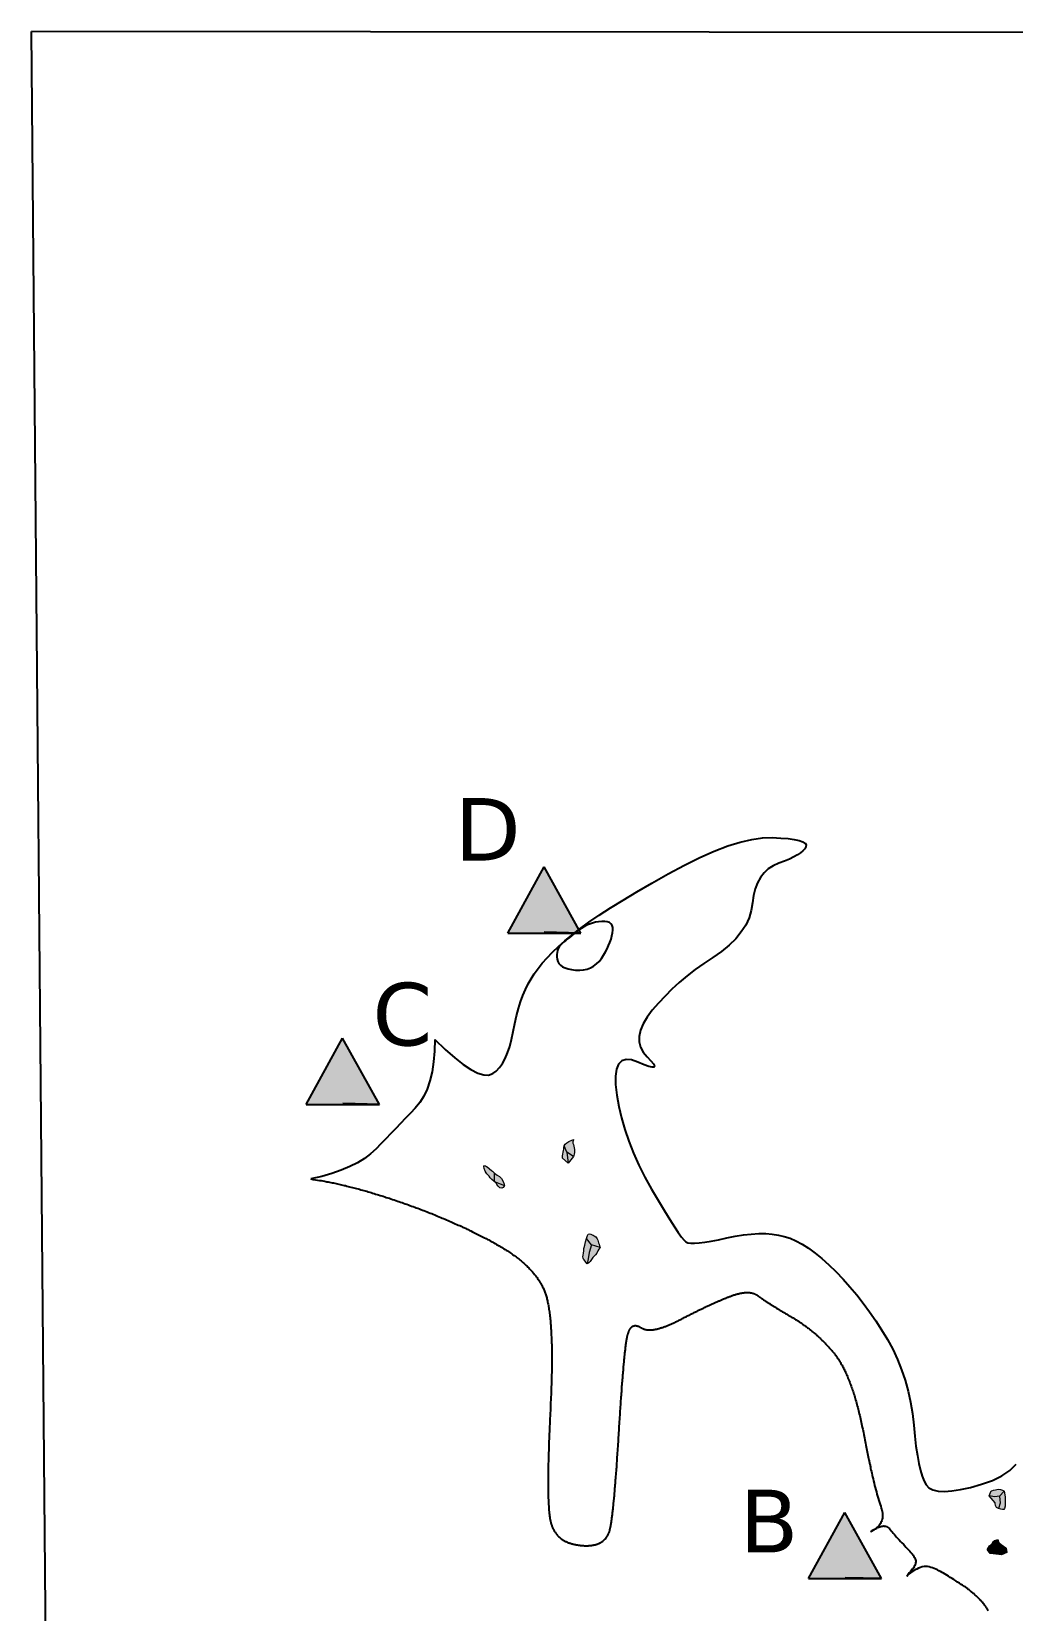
# Model space of a CAD drawing. Header units: metres. Extents: x -231 to 724, y -201 to 398.
# Drawn here: x -229.2 to -135.3, y 246.8 to 398 of the extents above; entities that cross this region are included whole.
import ezdxf

# ---------------------------------------------------------------- set-up
doc = ezdxf.new("R2010")
doc.units = ezdxf.units.M
doc.header["$MEASUREMENT"] = 0
for name, color, linetype in [('Espace Papier - Cadre Visible', 250, 'Continuous'), ('Topo Dessin - Entrées', 224, 'Continuous'), ('Topo Dessin - Galeries', 10, 'Continuous'), ('Topo Dessin - Puits', 36, 'Continuous'), ('Topo Dessin - Spéléothèmes', 26, 'Continuous')]:
    doc.layers.add(name, color=color, linetype=linetype)
doc.styles.add('PUITS', font='WINGDNG3.TTF')
doc.linetypes.add('PUITS_2', pattern='A,0.6,["p",PUITS,S=1,R=0,X=-0.4,Y=0],0.6', length=1.2)
doc.linetypes.add('RESSAUT_1-', pattern='A,0.5,[137,SpeleoPuits.shx,S=1,R=0,X=0,Y=0],0.5', length=1)

# ---------------------------------------------------------------- blocks, each defined once
blk = doc.blocks.new('*U154')
at = {"layer": 'Topo Dessin - Spéléothèmes'}
h = blk.add_hatch(color=255, dxfattribs=at)
h.dxf.hatch_style = 2
edge = h.paths.add_edge_path()
edge.add_spline(control_points=[(-0.11, 1.18), (-0.53, 0.75), (-1.07, 0.53), (-1.18, 0.11), (-1.28, -0.32), (-1.28, -0.32), (-1.28, -0.64), (-1.28, -0.96), (-1.18, -1.07), (-0.53, -0.96), (0.11, -0.86), (0.86, -0.75), (0.86, -0.75), (0.86, -0.75), (1.39, -0.53), (1.71, -0.53), (2.03, -0.53), (2.25, -0.21), (2.25, -0.21), (2.25, -0.21), (2.57, 0.43), (2.57, 0.43), (2.57, 0.43), (2.25, 0.75), (1.82, 0.75), (1.39, 0.75), (1.18, 1.07), (0.75, 1.07), (0.32, 1.07), (-0.11, 1.18), (-0.11, 1.18)], knot_values=[0, 0, 0, 0, 1, 1, 1, 2, 2, 2, 3, 3, 3, 4, 4, 4, 5, 5, 5, 6, 6, 6, 7, 7, 7, 8, 8, 8, 9, 9, 9, 10, 10, 10, 10], degree=3, periodic=0)
at = {"layer": 'Topo Dessin - Spéléothèmes', "lineweight": 5}
for points in [[(0, 0), (-0.53, -0.96)], [(-0.11, 1.18), (0, 0), (1.07, 0.11), (1.93, 0.32), (2.57, 0.43)]]:
    blk.add_lwpolyline(points, dxfattribs=at)
at = {"layer": 'Topo Dessin - Spéléothèmes', "lineweight": 9}
blk.add_open_spline([(-0.11, 1.18), (-0.53, 0.75), (-1.07, 0.53), (-1.18, 0.11), (-1.28, -0.32), (-1.28, -0.32), (-1.28, -0.64), (-1.28, -0.96), (-1.18, -1.07), (-0.53, -0.96), (0.11, -0.86), (0.86, -0.75), (0.86, -0.75), (0.86, -0.75), (1.39, -0.53), (1.71, -0.53), (2.03, -0.53), (2.25, -0.21), (2.25, -0.21), (2.25, -0.21), (2.57, 0.43), (2.57, 0.43), (2.57, 0.43), (2.25, 0.75), (1.82, 0.75), (1.39, 0.75), (1.18, 1.07), (0.75, 1.07), (0.32, 1.07), (-0.11, 1.18), (-0.11, 1.18)], degree=3, knots=[0, 0, 0, 0, 1, 1, 1, 2, 2, 2, 3, 3, 3, 4, 4, 4, 5, 5, 5, 6, 6, 6, 7, 7, 7, 8, 8, 8, 9, 9, 9, 10, 10, 10, 10], dxfattribs=at)
blk = doc.blocks.new('*U155')
at = {"layer": 'Topo Dessin - Spéléothèmes'}
h = blk.add_hatch(color=255, dxfattribs=at)
h.dxf.hatch_style = 2
edge = h.paths.add_edge_path()
edge.add_spline(control_points=[(0.46, 1.38), (0.46, 1.38), (-0.39, 0.74), (-0.39, 0.31), (-0.39, -0.12), (-0.71, -0.97), (-0.71, -0.97), (-0.71, -0.97), (-0.93, -1.72), (-0.93, -1.72), (-0.93, -1.72), (-1.14, -2.26), (-0.82, -2.15), (-0.5, -2.04), (-0.07, -1.4), (-0.07, -1.4), (-0.07, -1.4), (0.03, -1.08), (0.25, -0.76), (0.46, -0.44), (0.57, 0.2), (0.57, 0.2), (0.57, 0.2), (0.89, 0.52), (1, 0.95), (1.1, 1.38), (0.46, 1.38), (0.46, 1.38)], knot_values=[0, 0, 0, 0, 1, 1, 1, 2, 2, 2, 3, 3, 3, 4, 4, 4, 5, 5, 5, 6, 6, 6, 7, 7, 7, 8, 8, 8, 9, 9, 9, 9], degree=3, periodic=0)
at = {"layer": 'Topo Dessin - Spéléothèmes', "lineweight": 5}
blk.add_lwpolyline([(-0.57, -0.56), (0.5, -0.1), (0.46, 1.38)], dxfattribs=at)
at = {"layer": 'Topo Dessin - Spéléothèmes', "lineweight": 9}
blk.add_open_spline([(0.46, 1.38), (0.46, 1.38), (-0.39, 0.74), (-0.39, 0.31), (-0.39, -0.12), (-0.71, -0.97), (-0.71, -0.97), (-0.71, -0.97), (-0.93, -1.72), (-0.93, -1.72), (-0.93, -1.72), (-1.14, -2.26), (-0.82, -2.15), (-0.5, -2.04), (-0.07, -1.4), (-0.07, -1.4), (-0.07, -1.4), (0.03, -1.08), (0.25, -0.76), (0.46, -0.44), (0.57, 0.2), (0.57, 0.2), (0.57, 0.2), (0.89, 0.52), (1, 0.95), (1.1, 1.38), (0.46, 1.38), (0.46, 1.38)], degree=3, knots=[0, 0, 0, 0, 1, 1, 1, 2, 2, 2, 3, 3, 3, 4, 4, 4, 5, 5, 5, 6, 6, 6, 7, 7, 7, 8, 8, 8, 9, 9, 9, 9], dxfattribs=at)
blk = doc.blocks.new('*U158')
at = {"layer": 'Topo Dessin - Spéléothèmes'}
h = blk.add_hatch(color=255, dxfattribs=at)
h.dxf.hatch_style = 2
edge = h.paths.add_edge_path()
edge.add_spline(control_points=[(-0.21, 0.75), (-0.21, 0.75), (-0.86, 0.32), (-0.86, 0.32), (-0.86, 0.32), (-0.96, -0.11), (-0.75, -0.53), (-0.53, -0.96), (-0.21, -1.28), (-0.21, -1.28), (-0.21, -1.28), (0.53, -1.28), (0.53, -1.28), (0.53, -1.28), (1.07, -0.21), (1.07, -0.21), (1.07, -0.21), (1.71, 0.11), (1.6, 0.53), (1.5, 0.96), (1.6, 1.28), (1.28, 1.28), (0.96, 1.28), (0.11, 0.86), (0.11, 0.86), (0.11, 0.86), (-0.21, 0.75), (-0.21, 0.75)], knot_values=[0, 0, 0, 0, 1, 1, 1, 2, 2, 2, 3, 3, 3, 4, 4, 4, 5, 5, 5, 6, 6, 6, 7, 7, 7, 8, 8, 8, 9, 9, 9, 9], degree=3, periodic=0)
at = {"layer": 'Topo Dessin - Spéléothèmes', "lineweight": 5}
for points in [[(-0.86, 0.32), (0, 0), (0.86, 0.43), (1.6, 0.53)], [(0, 0), (0.32, -0.53), (0.53, -1.28)]]:
    blk.add_lwpolyline(points, dxfattribs=at)
at = {"layer": 'Topo Dessin - Spéléothèmes', "lineweight": 9}
blk.add_open_spline([(-0.21, 0.75), (-0.21, 0.75), (-0.86, 0.32), (-0.86, 0.32), (-0.86, 0.32), (-0.96, -0.11), (-0.75, -0.53), (-0.53, -0.96), (-0.21, -1.28), (-0.21, -1.28), (-0.21, -1.28), (0.53, -1.28), (0.53, -1.28), (0.53, -1.28), (1.07, -0.21), (1.07, -0.21), (1.07, -0.21), (1.71, 0.11), (1.6, 0.53), (1.5, 0.96), (1.6, 1.28), (1.28, 1.28), (0.96, 1.28), (0.11, 0.86), (0.11, 0.86), (0.11, 0.86), (-0.21, 0.75), (-0.21, 0.75)], degree=3, knots=[0, 0, 0, 0, 1, 1, 1, 2, 2, 2, 3, 3, 3, 4, 4, 4, 5, 5, 5, 6, 6, 6, 7, 7, 7, 8, 8, 8, 9, 9, 9, 9], dxfattribs=at)
blk = doc.blocks.new('*U161')
at = {"layer": 'Topo Dessin - Spéléothèmes'}
h = blk.add_hatch(color=255, dxfattribs=at)
h.dxf.hatch_style = 2
edge = h.paths.add_edge_path()
edge.add_spline(control_points=[(0.21, 1.07), (-0.21, 1.07), (-0.86, 0.86), (-1.28, 0.43), (-1.71, 0), (-2.14, 0.43), (-1.71, 0), (-1.28, -0.43), (-0.96, -0.64), (-0.64, -0.64), (-0.32, -0.64), (-0.11, -0.43), (0.21, -0.43), (0.53, -0.43), (0.96, -0.21), (0.96, -0.21), (0.96, -0.21), (1.28, 0.75), (1.28, 0.75), (1.28, 0.75), (0.21, 1.07), (0.21, 1.07)], knot_values=[0, 0, 0, 0, 1, 1, 1, 2, 2, 2, 3, 3, 3, 4, 4, 4, 5, 5, 5, 6, 6, 6, 7, 7, 7, 7], degree=3, periodic=0)
at = {"layer": 'Topo Dessin - Spéléothèmes', "lineweight": 5}
for points in [[(0.21, 1.07), (0, 0), (-0.64, -0.64)], [(0, 0), (1.28, 0.75)]]:
    blk.add_lwpolyline(points, dxfattribs=at)
at = {"layer": 'Topo Dessin - Spéléothèmes', "color": 0, "lineweight": 5}
blk.add_lwpolyline([(0, 0), (0, 0)], dxfattribs=at)
at = {"layer": 'Topo Dessin - Spéléothèmes', "lineweight": 9}
blk.add_open_spline([(0.21, 1.07), (-0.21, 1.07), (-0.86, 0.86), (-1.28, 0.43), (-1.71, 0), (-2.14, 0.43), (-1.71, 0), (-1.28, -0.43), (-0.96, -0.64), (-0.64, -0.64), (-0.32, -0.64), (-0.11, -0.43), (0.21, -0.43), (0.53, -0.43), (0.96, -0.21), (0.96, -0.21), (0.96, -0.21), (1.28, 0.75), (1.28, 0.75), (1.28, 0.75), (0.21, 1.07), (0.21, 1.07)], degree=3, knots=[0, 0, 0, 0, 1, 1, 1, 2, 2, 2, 3, 3, 3, 4, 4, 4, 5, 5, 5, 6, 6, 6, 7, 7, 7, 7], dxfattribs=at)
blk = doc.blocks.new('*U164')
at = {"layer": 'Topo Dessin - Spéléothèmes'}
h = blk.add_hatch(color=255, dxfattribs=at)
h.dxf.hatch_style = 2
edge = h.paths.add_edge_path()
edge.add_spline(control_points=[(-0.43, 1.39), (-0.43, 1.39), (-0.53, 0.64), (-0.75, 0.21), (-0.96, -0.21), (-1.18, 0.21), (-0.96, -0.21), (-0.75, -0.64), (-0.43, -0.43), (-0.11, -0.64), (0.21, -0.86), (0.75, -0.86), (0.75, -0.86), (0.75, -0.86), (1.07, -0.32), (1.07, -0.32), (1.07, -0.32), (0.86, 0.43), (0.86, 0.43), (0.86, 0.43), (0.64, 1.18), (0.64, 1.18), (0.64, 1.18), (0.11, 1.71), (0.11, 1.71), (0.11, 1.71), (-0.43, 1.39), (-0.43, 1.39)], knot_values=[0, 0, 0, 0, 1, 1, 1, 2, 2, 2, 3, 3, 3, 4, 4, 4, 5, 5, 5, 6, 6, 6, 7, 7, 7, 8, 8, 8, 9, 9, 9, 9], degree=3, periodic=0)
at = {"layer": 'Topo Dessin - Spéléothèmes', "lineweight": 5}
for points in [[(-0.75, 0.21), (0, 0), (0.86, 0.43)], [(0, 0), (0.75, -0.86)]]:
    blk.add_lwpolyline(points, dxfattribs=at)
at = {"layer": 'Topo Dessin - Spéléothèmes', "lineweight": 9}
blk.add_open_spline([(-0.43, 1.39), (-0.43, 1.39), (-0.53, 0.64), (-0.75, 0.21), (-0.96, -0.21), (-1.18, 0.21), (-0.96, -0.21), (-0.75, -0.64), (-0.43, -0.43), (-0.11, -0.64), (0.21, -0.86), (0.75, -0.86), (0.75, -0.86), (0.75, -0.86), (1.07, -0.32), (1.07, -0.32), (1.07, -0.32), (0.86, 0.43), (0.86, 0.43), (0.86, 0.43), (0.64, 1.18), (0.64, 1.18), (0.64, 1.18), (0.11, 1.71), (0.11, 1.71), (0.11, 1.71), (-0.43, 1.39), (-0.43, 1.39)], degree=3, knots=[0, 0, 0, 0, 1, 1, 1, 2, 2, 2, 3, 3, 3, 4, 4, 4, 5, 5, 5, 6, 6, 6, 7, 7, 7, 8, 8, 8, 9, 9, 9, 9], dxfattribs=at)

msp = doc.modelspace()

# ---------------------------------------------------------------- hatches: boundary and pattern name
at = {"layer": 'Topo Dessin - Entrées'}
h = msp.add_hatch(color=256, dxfattribs=at)
h.dxf.hatch_style = 1
h.paths.add_polyline_path([(-183.65, 311.69), (-176.65, 311.69), (-180.17, 318.02)])
h = msp.add_hatch(color=256, dxfattribs=at)
h.dxf.hatch_style = 1
h.paths.add_polyline_path([(-202.94, 295.28), (-195.94, 295.28), (-199.46, 301.61)])
h = msp.add_hatch(color=256, dxfattribs=at)
h.dxf.hatch_style = 1
h.paths.add_polyline_path([(-154.85, 249.87), (-147.85, 249.87), (-151.37, 256.2)])

# ---------------------------------------------------------------- linework, layer by layer
at = {"layer": 'Espace Papier - Cadre Visible'}
for p in [(-227.11, 154.29), (75.46, 397.75)]:
    msp.add_line(p, (-229.24, 398.02), dxfattribs=at)
at = {"layer": 'Topo Dessin - Entrées'}
for p, q in [((-183.65, 311.69), (-180.17, 318.02)), ((-176.65, 311.69), (-180.17, 318.02)), ((-183.65, 311.69), (-176.65, 311.69)), ((-176.65, 311.69), (-180.15, 311.77)), ((-202.94, 295.28), (-199.46, 301.61)), ((-195.94, 295.28), (-199.46, 301.61)), ((-202.94, 295.28), (-195.94, 295.28)), ((-195.94, 295.28), (-199.44, 295.36)), ((-154.85, 249.87), (-151.37, 256.2)), ((-147.85, 249.87), (-151.37, 256.2)), ((-154.85, 249.87), (-147.85, 249.87)), ((-147.85, 249.87), (-151.35, 249.94))]:
    msp.add_line(p, q, dxfattribs=at)
at = {"layer": 'Topo Dessin - Galeries'}
for points in [[(-190.64, 301.51), (-189.64, 300.55), (-188.73, 299.74), (-187.91, 299.1), (-187.17, 298.61), (-186.52, 298.28), (-185.95, 298.1), (-185.48, 298.09), (-185.09, 298.23), (-184.75, 298.48), (-184.44, 298.81), (-184.16, 299.21), (-183.9, 299.68), (-183.67, 300.22), (-183.46, 300.83), (-183.28, 301.51), (-183.13, 302.26), (-182.98, 303.03), (-182.81, 303.76), (-182.62, 304.45), (-182.42, 305.11), (-182.2, 305.72), (-181.96, 306.29), (-181.7, 306.83), (-181.42, 307.32), (-181.11, 307.8), (-180.75, 308.3), (-180.34, 308.8), (-179.87, 309.32), (-179.36, 309.85), (-178.79, 310.39), (-178.18, 310.94), (-177.51, 311.5), (-176.76, 312.09), (-175.89, 312.72), (-174.91, 313.39), (-173.81, 314.1), (-172.61, 314.85), (-171.28, 315.65), (-169.84, 316.48), (-168.29, 317.36), (-166.73, 318.2), (-165.25, 318.93), (-163.87, 319.53), (-162.58, 320.03), (-161.38, 320.4), (-160.27, 320.66), (-159.25, 320.8), (-158.32, 320.83), (-157.5, 320.79), (-156.79, 320.73), (-156.21, 320.65), (-155.75, 320.55), (-155.41, 320.43), (-155.18, 320.29), (-155.08, 320.13), (-155.1, 319.95), (-155.21, 319.76), (-155.38, 319.56), (-155.61, 319.37), (-155.91, 319.17), (-156.26, 318.98), (-156.67, 318.78), (-157.15, 318.57), (-157.69, 318.37), (-158.22, 318.13), (-158.7, 317.83), (-159.11, 317.45), (-159.46, 317.01), (-159.74, 316.51), (-159.96, 315.93), (-160.12, 315.29), (-160.21, 314.59), (-160.33, 313.86), (-160.54, 313.15), (-160.86, 312.46), (-161.29, 311.8), (-161.81, 311.15), (-162.44, 310.53), (-163.17, 309.93), (-164, 309.35), (-164.86, 308.78), (-165.69, 308.19), (-166.47, 307.58), (-167.22, 306.96), (-167.93, 306.32), (-168.59, 305.66), (-169.22, 304.99), (-169.81, 304.31), (-170.31, 303.63), (-170.69, 302.99), (-170.94, 302.38), (-171.07, 301.8), (-171.07, 301.26), (-170.94, 300.75), (-170.69, 300.27), (-170.31, 299.83), (-169.94, 299.45), (-169.7, 299.16), (-169.61, 298.96), (-169.65, 298.85), (-169.83, 298.84), (-170.15, 298.91), (-170.6, 299.07), (-171.2, 299.33), (-171.81, 299.54), (-172.32, 299.58), (-172.72, 299.45), (-173.03, 299.14), (-173.23, 298.66), (-173.33, 298), (-173.32, 297.18), (-173.22, 296.18), (-173.02, 295.08), (-172.77, 293.98), (-172.45, 292.87), (-172.06, 291.75), (-171.61, 290.61), (-171.1, 289.47), (-170.52, 288.32), (-169.87, 287.16), (-169.23, 286.06), (-168.65, 285.09), (-168.14, 284.26), (-167.69, 283.56), (-167.32, 283), (-167.01, 282.57), (-166.76, 282.28), (-166.59, 282.11), (-166.4, 282.04), (-166.13, 282), (-165.77, 281.99), (-165.33, 282.02), (-164.79, 282.08), (-164.17, 282.18), (-163.47, 282.32), (-162.67, 282.49), (-161.86, 282.66), (-161.08, 282.79), (-160.33, 282.87), (-159.62, 282.91), (-158.95, 282.91), (-158.32, 282.86), (-157.73, 282.77), (-157.17, 282.64), (-156.62, 282.46), (-156.05, 282.21), (-155.46, 281.89), (-154.85, 281.5), (-154.22, 281.04), (-153.58, 280.52), (-152.91, 279.93), (-152.23, 279.27), (-151.54, 278.56), (-150.88, 277.82), (-150.23, 277.05), (-149.61, 276.25), (-149, 275.43), (-148.41, 274.57), (-147.85, 273.69), (-147.3, 272.77), (-146.79, 271.83), (-146.34, 270.86), (-145.94, 269.87), (-145.6, 268.86), (-145.31, 267.83), (-145.08, 266.76), (-144.9, 265.68), (-144.78, 264.57), (-144.68, 263.5), (-144.56, 262.54), (-144.43, 261.67), (-144.29, 260.9), (-144.13, 260.23), (-143.96, 259.67), (-143.78, 259.2), (-143.58, 258.84), (-143.32, 258.56), (-142.94, 258.37), (-142.45, 258.25), (-141.84, 258.22), (-141.12, 258.27), (-140.29, 258.4), (-139.34, 258.61), (-138.28, 258.9), (-137.23, 259.27), (-136.33, 259.71), (-135.57, 260.23), (-134.96, 260.82)], [(-202.51, 288.14), (-202.28, 288.1), (-202.07, 288.07), (-201.87, 288.04), (-201.68, 288.01), (-201.51, 287.98), (-201.36, 287.95), (-201.21, 287.93), (-201.08, 287.9), (-200.96, 287.88), (-200.84, 287.86), (-200.72, 287.83), (-200.59, 287.81), (-200.47, 287.78), (-200.34, 287.76), (-200.22, 287.73), (-200.09, 287.7), (-199.96, 287.68), (-199.83, 287.65), (-199.71, 287.62), (-199.58, 287.59), (-199.45, 287.56), (-199.32, 287.53), (-199.19, 287.5), (-199.06, 287.46), (-198.92, 287.43), (-198.79, 287.4), (-198.66, 287.37), (-198.52, 287.33), (-198.39, 287.3), (-198.25, 287.26), (-198.12, 287.23), (-197.98, 287.19), (-197.85, 287.15), (-197.71, 287.11), (-197.57, 287.08), (-197.43, 287.04), (-197.29, 287), (-197.15, 286.96), (-197.01, 286.92), (-196.87, 286.88), (-196.73, 286.83), (-196.59, 286.79), (-196.44, 286.75), (-196.3, 286.7), (-196.16, 286.66), (-196.01, 286.62), (-195.86, 286.57), (-195.72, 286.52), (-195.57, 286.48), (-195.42, 286.43), (-195.28, 286.38), (-195.13, 286.34), (-194.98, 286.29), (-194.83, 286.24), (-194.68, 286.19), (-194.53, 286.14), (-194.38, 286.09), (-194.22, 286.03), (-194.07, 285.98), (-193.92, 285.93), (-193.77, 285.88), (-193.62, 285.82), (-193.47, 285.77), (-193.31, 285.72), (-193.16, 285.66), (-193.01, 285.61), (-192.86, 285.55), (-192.71, 285.5), (-192.56, 285.44), (-192.41, 285.39), (-192.26, 285.33), (-192.11, 285.27), (-191.96, 285.22), (-191.81, 285.16), (-191.67, 285.11), (-191.52, 285.05), (-191.37, 284.99), (-191.23, 284.93), (-191.08, 284.88), (-190.93, 284.82), (-190.79, 284.76), (-190.64, 284.7), (-190.5, 284.64), (-190.36, 284.58), (-190.21, 284.52), (-190.07, 284.46), (-189.93, 284.4), (-189.79, 284.34), (-189.64, 284.28), (-189.5, 284.22), (-189.36, 284.16), (-189.22, 284.1), (-189.08, 284.04), (-188.94, 283.98), (-188.8, 283.92), (-188.67, 283.86), (-188.53, 283.79), (-188.39, 283.73), (-188.25, 283.67), (-188.12, 283.61), (-187.98, 283.54), (-187.84, 283.48), (-187.71, 283.42), (-187.57, 283.35), (-187.44, 283.29), (-187.3, 283.22), (-187.17, 283.16), (-187.04, 283.09), (-186.9, 283.03), (-186.77, 282.96), (-186.64, 282.9), (-186.51, 282.83), (-186.38, 282.77), (-186.25, 282.7), (-186.12, 282.63), (-185.99, 282.57), (-185.86, 282.5), (-185.73, 282.43), (-185.6, 282.36), (-185.47, 282.3), (-185.34, 282.23), (-185.22, 282.16), (-185.09, 282.09), (-184.97, 282.02), (-184.84, 281.95), (-184.72, 281.88), (-184.6, 281.81), (-184.48, 281.74), (-184.36, 281.67), (-184.24, 281.6), (-184.13, 281.53), (-184.01, 281.46), (-183.9, 281.39), (-183.79, 281.32), (-183.68, 281.25), (-183.57, 281.18), (-183.46, 281.11), (-183.35, 281.03), (-183.25, 280.96), (-183.15, 280.89), (-183.05, 280.82), (-182.95, 280.74), (-182.85, 280.67), (-182.75, 280.6), (-182.66, 280.52), (-182.57, 280.45), (-182.47, 280.38), (-182.38, 280.3), (-182.3, 280.23), (-182.21, 280.15), (-182.12, 280.08), (-182.04, 280), (-181.96, 279.93), (-181.87, 279.85), (-181.8, 279.78), (-181.72, 279.7), (-181.64, 279.62), (-181.57, 279.55), (-181.49, 279.47), (-181.42, 279.39), (-181.35, 279.32), (-181.28, 279.24), (-181.22, 279.16), (-181.15, 279.08), (-181.09, 279), (-181.02, 278.93), (-180.96, 278.85), (-180.9, 278.77), (-180.84, 278.69), (-180.79, 278.61), (-180.73, 278.53), (-180.68, 278.45), (-180.63, 278.37), (-180.58, 278.29), (-180.53, 278.21), (-180.48, 278.13), (-180.44, 278.05), (-180.39, 277.97), (-180.35, 277.89), (-180.31, 277.81), (-180.27, 277.72), (-180.23, 277.64), (-180.2, 277.56), (-180.16, 277.48), (-180.13, 277.4), (-180.09, 277.31), (-180.06, 277.22), (-180.03, 277.14), (-180, 277.05), (-179.98, 276.96), (-179.95, 276.86), (-179.92, 276.77), (-179.9, 276.67), (-179.87, 276.57), (-179.85, 276.47), (-179.83, 276.37), (-179.8, 276.26), (-179.78, 276.15), (-179.76, 276.04), (-179.74, 275.92), (-179.72, 275.8), (-179.7, 275.68), (-179.68, 275.55), (-179.66, 275.43), (-179.65, 275.3), (-179.63, 275.16), (-179.62, 275.03), (-179.6, 274.89), (-179.59, 274.75), (-179.57, 274.6), (-179.56, 274.45), (-179.55, 274.3), (-179.53, 274.15), (-179.52, 273.99), (-179.51, 273.83), (-179.5, 273.67), (-179.49, 273.51), (-179.48, 273.34), (-179.48, 273.17), (-179.47, 273), (-179.46, 272.82), (-179.46, 272.64), (-179.45, 272.46), (-179.44, 272.28), (-179.44, 272.09), (-179.44, 271.9), (-179.43, 271.7), (-179.43, 271.51), (-179.43, 271.31), (-179.43, 271.11), (-179.43, 270.9), (-179.43, 270.69), (-179.43, 270.48), (-179.43, 270.27), (-179.44, 270.06), (-179.44, 269.84), (-179.44, 269.61), (-179.45, 269.39), (-179.45, 269.16), (-179.46, 268.93), (-179.46, 268.7), (-179.47, 268.46), (-179.48, 268.22), (-179.49, 267.98), (-179.49, 267.74), (-179.5, 267.49), (-179.51, 267.24), (-179.53, 266.99), (-179.54, 266.73), (-179.55, 266.48), (-179.56, 266.22), (-179.57, 265.97), (-179.58, 265.72), (-179.59, 265.46), (-179.61, 265.21), (-179.62, 264.95), (-179.63, 264.7), (-179.64, 264.45), (-179.65, 264.21), (-179.66, 263.97), (-179.67, 263.73), (-179.68, 263.49), (-179.69, 263.26), (-179.7, 263.03), (-179.71, 262.8), (-179.72, 262.58), (-179.73, 262.36), (-179.73, 262.14), (-179.74, 261.93), (-179.75, 261.71), (-179.75, 261.51), (-179.76, 261.3), (-179.76, 261.1), (-179.77, 260.9), (-179.77, 260.71), (-179.77, 260.51), (-179.78, 260.32), (-179.78, 260.14), (-179.78, 259.96), (-179.78, 259.78), (-179.79, 259.6), (-179.79, 259.43), (-179.79, 259.26), (-179.79, 259.09), (-179.79, 258.93), (-179.79, 258.76), (-179.79, 258.61), (-179.78, 258.45), (-179.78, 258.3), (-179.78, 258.15), (-179.78, 258.01), (-179.77, 257.87), (-179.77, 257.73), (-179.77, 257.59), (-179.76, 257.46), (-179.76, 257.33), (-179.75, 257.2), (-179.75, 257.08), (-179.74, 256.96), (-179.73, 256.84), (-179.73, 256.73), (-179.72, 256.62), (-179.71, 256.51), (-179.7, 256.41), (-179.69, 256.31), (-179.68, 256.21), (-179.67, 256.11), (-179.66, 256.02), (-179.65, 255.93), (-179.64, 255.85), (-179.63, 255.76), (-179.62, 255.69), (-179.61, 255.61), (-179.59, 255.53), (-179.58, 255.46), (-179.56, 255.39), (-179.55, 255.32), (-179.53, 255.26), (-179.52, 255.19), (-179.5, 255.13), (-179.48, 255.07), (-179.46, 255.01), (-179.44, 254.95), (-179.42, 254.89), (-179.4, 254.83), (-179.38, 254.78), (-179.35, 254.72), (-179.33, 254.67), (-179.3, 254.61), (-179.27, 254.56), (-179.24, 254.51), (-179.22, 254.46), (-179.19, 254.41), (-179.15, 254.36), (-179.12, 254.31), (-179.09, 254.26), (-179.06, 254.21), (-179.02, 254.17), (-178.98, 254.12), (-178.95, 254.08), (-178.91, 254.04), (-178.87, 253.99), (-178.83, 253.95), (-178.79, 253.91), (-178.75, 253.87), (-178.7, 253.83), (-178.66, 253.8), (-178.62, 253.76), (-178.57, 253.72), (-178.52, 253.69), (-178.48, 253.65), (-178.43, 253.62), (-178.38, 253.59), (-178.33, 253.56), (-178.27, 253.53), (-178.22, 253.5), (-178.17, 253.47), (-178.11, 253.44), (-178.06, 253.41), (-178, 253.39), (-177.94, 253.36), (-177.88, 253.34), (-177.82, 253.31), (-177.76, 253.29), (-177.7, 253.27), (-177.64, 253.25), (-177.58, 253.23), (-177.51, 253.21), (-177.45, 253.19), (-177.38, 253.17), (-177.31, 253.16), (-177.24, 253.14), (-177.17, 253.13), (-177.1, 253.11), (-177.03, 253.1), (-176.96, 253.09), (-176.89, 253.08), (-176.81, 253.07), (-176.74, 253.06), (-176.67, 253.05), (-176.59, 253.04), (-176.52, 253.04), (-176.45, 253.03), (-176.38, 253.03), (-176.3, 253.02), (-176.23, 253.02), (-176.16, 253.02), (-176.09, 253.02), (-176.02, 253.02), (-175.96, 253.02), (-175.89, 253.03), (-175.83, 253.03), (-175.76, 253.04), (-175.7, 253.04), (-175.64, 253.05), (-175.57, 253.06), (-175.51, 253.07), (-175.46, 253.08), (-175.4, 253.09), (-175.34, 253.1), (-175.28, 253.12), (-175.23, 253.13), (-175.17, 253.15), (-175.12, 253.16), (-175.07, 253.18), (-175.02, 253.2), (-174.97, 253.22), (-174.92, 253.24), (-174.87, 253.26), (-174.82, 253.29), (-174.78, 253.31), (-174.73, 253.33), (-174.69, 253.36), (-174.65, 253.39), (-174.61, 253.42), (-174.56, 253.45), (-174.52, 253.48), (-174.49, 253.51), (-174.45, 253.54), (-174.41, 253.57), (-174.38, 253.61), (-174.34, 253.64), (-174.31, 253.68), (-174.27, 253.72), (-174.24, 253.76), (-174.21, 253.8), (-174.18, 253.84), (-174.15, 253.88), (-174.13, 253.92), (-174.1, 253.96), (-174.07, 254.01), (-174.05, 254.06), (-174.03, 254.1), (-174, 254.15), (-173.98, 254.2), (-173.96, 254.25), (-173.94, 254.3), (-173.92, 254.35), (-173.91, 254.41), (-173.89, 254.46), (-173.87, 254.52), (-173.86, 254.58), (-173.84, 254.63), (-173.83, 254.7), (-173.82, 254.76), (-173.8, 254.82), (-173.79, 254.89), (-173.78, 254.96), (-173.77, 255.03), (-173.75, 255.1), (-173.74, 255.18), (-173.73, 255.26), (-173.72, 255.34), (-173.71, 255.42), (-173.69, 255.51), (-173.68, 255.6), (-173.67, 255.69), (-173.66, 255.79), (-173.65, 255.88), (-173.63, 255.98), (-173.62, 256.09), (-173.61, 256.19), (-173.6, 256.3), (-173.58, 256.41), (-173.57, 256.52), (-173.56, 256.64), (-173.55, 256.75), (-173.53, 256.87), (-173.52, 257), (-173.51, 257.12), (-173.5, 257.25), (-173.48, 257.38), (-173.47, 257.52), (-173.46, 257.65), (-173.44, 257.79), (-173.43, 257.93), (-173.42, 258.08), (-173.41, 258.22), (-173.39, 258.37), (-173.38, 258.53), (-173.37, 258.68), (-173.35, 258.84), (-173.34, 259), (-173.33, 259.16), (-173.32, 259.33), (-173.3, 259.49), (-173.29, 259.66), (-173.28, 259.84), (-173.26, 260.01), (-173.25, 260.19), (-173.24, 260.37), (-173.22, 260.55), (-173.21, 260.74), (-173.2, 260.93), (-173.18, 261.12), (-173.17, 261.31), (-173.16, 261.51), (-173.14, 261.71), (-173.13, 261.91), (-173.12, 262.12), (-173.1, 262.32), (-173.09, 262.53), (-173.07, 262.75), (-173.06, 262.96), (-173.05, 263.18), (-173.03, 263.39), (-173.02, 263.61), (-173.01, 263.82), (-172.99, 264.04), (-172.98, 264.26), (-172.97, 264.47), (-172.95, 264.69), (-172.94, 264.9), (-172.92, 265.11), (-172.91, 265.32), (-172.9, 265.53), (-172.88, 265.73), (-172.87, 265.94), (-172.86, 266.13), (-172.85, 266.33), (-172.83, 266.52), (-172.82, 266.71), (-172.81, 266.9), (-172.79, 267.09), (-172.78, 267.27), (-172.77, 267.45), (-172.76, 267.63), (-172.74, 267.8), (-172.73, 267.97), (-172.72, 268.14), (-172.71, 268.31), (-172.69, 268.47), (-172.68, 268.63), (-172.67, 268.79), (-172.66, 268.94), (-172.64, 269.1), (-172.63, 269.25), (-172.62, 269.4), (-172.61, 269.54), (-172.6, 269.68), (-172.58, 269.82), (-172.57, 269.96), (-172.56, 270.09), (-172.55, 270.23), (-172.54, 270.35), (-172.53, 270.48), (-172.51, 270.6), (-172.5, 270.72), (-172.49, 270.84), (-172.48, 270.96), (-172.47, 271.07), (-172.46, 271.18), (-172.45, 271.29), (-172.44, 271.39), (-172.43, 271.49), (-172.41, 271.59), (-172.4, 271.69), (-172.39, 271.78), (-172.38, 271.88), (-172.37, 271.96), (-172.36, 272.05), (-172.35, 272.13), (-172.34, 272.21), (-172.33, 272.29), (-172.32, 272.37), (-172.31, 272.44), (-172.3, 272.51), (-172.29, 272.58), (-172.28, 272.64), (-172.27, 272.71), (-172.26, 272.77), (-172.25, 272.83), (-172.24, 272.88), (-172.23, 272.94), (-172.21, 272.99), (-172.2, 273.04), (-172.19, 273.09), (-172.18, 273.14), (-172.17, 273.19), (-172.16, 273.23), (-172.14, 273.28), (-172.13, 273.32), (-172.12, 273.37), (-172.1, 273.41), (-172.09, 273.45), (-172.07, 273.49), (-172.06, 273.52), (-172.04, 273.56), (-172.03, 273.6), (-172.01, 273.63), (-172, 273.66), (-171.98, 273.69), (-171.96, 273.73), (-171.95, 273.75), (-171.93, 273.78), (-171.91, 273.81), (-171.89, 273.84), (-171.87, 273.86), (-171.86, 273.88), (-171.84, 273.91), (-171.82, 273.93), (-171.8, 273.95), (-171.78, 273.97), (-171.76, 273.98), (-171.74, 274), (-171.71, 274.01), (-171.69, 274.03), (-171.67, 274.04), (-171.65, 274.05), (-171.63, 274.06), (-171.6, 274.07), (-171.58, 274.08), (-171.56, 274.08), (-171.53, 274.09), (-171.51, 274.09), (-171.48, 274.1), (-171.46, 274.1), (-171.43, 274.1), (-171.41, 274.1), (-171.38, 274.1), (-171.36, 274.09), (-171.33, 274.09), (-171.3, 274.08), (-171.27, 274.08), (-171.25, 274.07), (-171.22, 274.06), (-171.19, 274.05), (-171.16, 274.04), (-171.13, 274.03), (-171.1, 274.01), (-171.07, 274), (-171.04, 273.98), (-171.01, 273.96), (-170.98, 273.95), (-170.95, 273.93), (-170.92, 273.91), (-170.89, 273.9), (-170.85, 273.88), (-170.82, 273.86), (-170.78, 273.84), (-170.75, 273.83), (-170.71, 273.81), (-170.68, 273.79), (-170.64, 273.78), (-170.6, 273.77), (-170.56, 273.76), (-170.52, 273.74), (-170.48, 273.73), (-170.44, 273.73), (-170.4, 273.72), (-170.35, 273.71), (-170.31, 273.7), (-170.26, 273.7), (-170.22, 273.7), (-170.17, 273.69), (-170.13, 273.69), (-170.08, 273.69), (-170.03, 273.69), (-169.98, 273.69), (-169.93, 273.69), (-169.88, 273.7), (-169.83, 273.7), (-169.77, 273.71), (-169.72, 273.71), (-169.66, 273.72), (-169.61, 273.73), (-169.55, 273.74), (-169.5, 273.75), (-169.44, 273.76), (-169.38, 273.77), (-169.32, 273.79), (-169.26, 273.8), (-169.2, 273.81), (-169.14, 273.83), (-169.08, 273.85), (-169.01, 273.87), (-168.95, 273.89), (-168.88, 273.91), (-168.82, 273.93), (-168.75, 273.95), (-168.69, 273.97), (-168.62, 274), (-168.55, 274.02), (-168.48, 274.05), (-168.41, 274.08), (-168.34, 274.11), (-168.27, 274.14), (-168.19, 274.17), (-168.12, 274.2), (-168.04, 274.23), (-167.97, 274.27), (-167.89, 274.3), (-167.82, 274.34), (-167.74, 274.37), (-167.66, 274.41), (-167.58, 274.45), (-167.5, 274.49), (-167.42, 274.53), (-167.34, 274.57), (-167.26, 274.61), (-167.18, 274.65), (-167.1, 274.69), (-167.02, 274.73), (-166.94, 274.78), (-166.85, 274.82), (-166.77, 274.86), (-166.69, 274.9), (-166.61, 274.94), (-166.53, 274.98), (-166.45, 275.02), (-166.37, 275.06), (-166.29, 275.1), (-166.21, 275.14), (-166.14, 275.18), (-166.06, 275.22), (-165.98, 275.26), (-165.9, 275.3), (-165.82, 275.34), (-165.75, 275.38), (-165.67, 275.42), (-165.59, 275.45), (-165.52, 275.49), (-165.44, 275.53), (-165.37, 275.57), (-165.29, 275.6), (-165.21, 275.64), (-165.14, 275.67), (-165.07, 275.71), (-164.99, 275.75), (-164.92, 275.78), (-164.84, 275.82), (-164.77, 275.85), (-164.7, 275.88), (-164.63, 275.92), (-164.55, 275.95), (-164.48, 275.99), (-164.41, 276.02), (-164.34, 276.05), (-164.27, 276.08), (-164.2, 276.12), (-164.13, 276.15), (-164.06, 276.18), (-163.99, 276.21), (-163.92, 276.24), (-163.85, 276.27), (-163.78, 276.31), (-163.71, 276.34), (-163.64, 276.37), (-163.58, 276.4), (-163.51, 276.43), (-163.44, 276.46), (-163.37, 276.48), (-163.31, 276.51), (-163.24, 276.54), (-163.17, 276.57), (-163.11, 276.6), (-163.04, 276.63), (-162.98, 276.65), (-162.91, 276.68), (-162.85, 276.71), (-162.78, 276.73), (-162.72, 276.76), (-162.66, 276.78), (-162.6, 276.81), (-162.53, 276.83), (-162.47, 276.86), (-162.41, 276.88), (-162.35, 276.9), (-162.29, 276.93), (-162.23, 276.95), (-162.17, 276.97), (-162.11, 276.99), (-162.05, 277.01), (-161.99, 277.03), (-161.94, 277.05), (-161.88, 277.06), (-161.83, 277.08), (-161.77, 277.1), (-161.72, 277.11), (-161.66, 277.13), (-161.61, 277.14), (-161.55, 277.15), (-161.5, 277.17), (-161.45, 277.18), (-161.4, 277.19), (-161.35, 277.2), (-161.3, 277.21), (-161.25, 277.22), (-161.2, 277.23), (-161.15, 277.23), (-161.11, 277.24), (-161.06, 277.25), (-161.01, 277.25), (-160.97, 277.26), (-160.92, 277.26), (-160.88, 277.27), (-160.83, 277.27), (-160.79, 277.27), (-160.75, 277.27), (-160.7, 277.27), (-160.66, 277.27), (-160.62, 277.27), (-160.58, 277.27), (-160.54, 277.27), (-160.5, 277.26), (-160.46, 277.26), (-160.42, 277.25), (-160.39, 277.25), (-160.35, 277.24), (-160.31, 277.24), (-160.28, 277.23), (-160.24, 277.22), (-160.21, 277.21), (-160.17, 277.2), (-160.14, 277.19), (-160.11, 277.18), (-160.07, 277.17), (-160.04, 277.16), (-160.01, 277.15), (-159.98, 277.13), (-159.95, 277.12), (-159.92, 277.1), (-159.89, 277.09), (-159.86, 277.07), (-159.83, 277.05), (-159.81, 277.04), (-159.78, 277.02), (-159.75, 277), (-159.72, 276.98), (-159.69, 276.96), (-159.66, 276.94), (-159.64, 276.92), (-159.61, 276.9), (-159.58, 276.87), (-159.55, 276.85), (-159.51, 276.83), (-159.48, 276.81), (-159.45, 276.78), (-159.41, 276.76), (-159.38, 276.73), (-159.34, 276.71), (-159.31, 276.68), (-159.27, 276.66), (-159.23, 276.63), (-159.19, 276.61), (-159.15, 276.58), (-159.11, 276.55), (-159.07, 276.53), (-159.03, 276.5), (-158.99, 276.47), (-158.94, 276.44), (-158.9, 276.41), (-158.85, 276.38), (-158.81, 276.35), (-158.76, 276.32), (-158.71, 276.29), (-158.66, 276.26), (-158.61, 276.23), (-158.56, 276.2), (-158.51, 276.16), (-158.46, 276.13), (-158.41, 276.1), (-158.36, 276.06), (-158.3, 276.03), (-158.25, 276), (-158.19, 275.96), (-158.14, 275.93), (-158.08, 275.89), (-158.02, 275.86), (-157.96, 275.82), (-157.9, 275.78), (-157.84, 275.75), (-157.78, 275.71), (-157.72, 275.67), (-157.65, 275.63), (-157.59, 275.59), (-157.53, 275.55), (-157.46, 275.51), (-157.39, 275.47), (-157.33, 275.43), (-157.26, 275.39), (-157.19, 275.35), (-157.12, 275.31), (-157.05, 275.27), (-156.98, 275.23), (-156.91, 275.18), (-156.84, 275.14), (-156.76, 275.1), (-156.69, 275.05), (-156.62, 275.01), (-156.54, 274.96), (-156.47, 274.92), (-156.39, 274.87), (-156.32, 274.83), (-156.24, 274.78), (-156.17, 274.74), (-156.09, 274.69), (-156.02, 274.64), (-155.94, 274.59), (-155.87, 274.55), (-155.79, 274.5), (-155.72, 274.45), (-155.65, 274.4), (-155.58, 274.35), (-155.5, 274.3), (-155.43, 274.25), (-155.36, 274.2), (-155.29, 274.15), (-155.22, 274.1), (-155.15, 274.05), (-155.08, 274), (-155.01, 273.95), (-154.94, 273.89), (-154.87, 273.84), (-154.8, 273.79), (-154.73, 273.73), (-154.66, 273.68), (-154.6, 273.63), (-154.53, 273.57), (-154.46, 273.52), (-154.4, 273.46), (-154.33, 273.41), (-154.26, 273.35), (-154.2, 273.3), (-154.13, 273.24), (-154.07, 273.18), (-154.01, 273.13), (-153.94, 273.07), (-153.88, 273.01), (-153.82, 272.95), (-153.75, 272.89), (-153.69, 272.84), (-153.63, 272.78), (-153.57, 272.72), (-153.51, 272.66), (-153.45, 272.6), (-153.38, 272.54), (-153.32, 272.48), (-153.26, 272.42), (-153.21, 272.35), (-153.15, 272.29), (-153.09, 272.23), (-153.03, 272.17), (-152.97, 272.1), (-152.91, 272.04), (-152.86, 271.98), (-152.8, 271.91), (-152.74, 271.85), (-152.69, 271.79), (-152.63, 271.72), (-152.58, 271.66), (-152.52, 271.59), (-152.47, 271.52), (-152.41, 271.46), (-152.36, 271.39), (-152.31, 271.32), (-152.25, 271.25), (-152.2, 271.18), (-152.15, 271.11), (-152.1, 271.03), (-152.04, 270.96), (-151.99, 270.88), (-151.94, 270.8), (-151.89, 270.72), (-151.84, 270.64), (-151.79, 270.56), (-151.74, 270.47), (-151.69, 270.39), (-151.64, 270.3), (-151.59, 270.21), (-151.54, 270.12), (-151.49, 270.02), (-151.44, 269.93), (-151.4, 269.83), (-151.35, 269.73), (-151.3, 269.63), (-151.26, 269.53), (-151.21, 269.42), (-151.16, 269.32), (-151.12, 269.21), (-151.07, 269.1), (-151.03, 268.99), (-150.98, 268.88), (-150.94, 268.76), (-150.89, 268.65), (-150.85, 268.53), (-150.8, 268.41), (-150.76, 268.29), (-150.72, 268.16), (-150.67, 268.04), (-150.63, 267.91), (-150.59, 267.79), (-150.55, 267.66), (-150.5, 267.52), (-150.46, 267.39), (-150.42, 267.26), (-150.38, 267.12), (-150.34, 266.98), (-150.3, 266.84), (-150.26, 266.7), (-150.22, 266.55), (-150.18, 266.41), (-150.14, 266.26), (-150.1, 266.11), (-150.07, 265.96), (-150.03, 265.81), (-149.99, 265.66), (-149.95, 265.5), (-149.92, 265.34), (-149.88, 265.18), (-149.84, 265.02), (-149.81, 264.86), (-149.77, 264.69), (-149.74, 264.53), (-149.7, 264.36), (-149.66, 264.19), (-149.63, 264.02), (-149.6, 263.85), (-149.56, 263.68), (-149.53, 263.51), (-149.49, 263.34), (-149.46, 263.17), (-149.43, 263), (-149.39, 262.83), (-149.36, 262.66), (-149.33, 262.49), (-149.29, 262.33), (-149.26, 262.16), (-149.23, 262), (-149.19, 261.84), (-149.16, 261.68), (-149.13, 261.53), (-149.1, 261.38), (-149.07, 261.25), (-149.05, 261.15), (-149.03, 261.06), (-149.02, 260.99), (-149.01, 260.94), (-149, 260.91), (-149, 260.9), (-149, 260.89), (-148.99, 260.87), (-148.98, 260.82), (-148.96, 260.75), (-148.95, 260.66), (-148.92, 260.56), (-148.9, 260.43), (-148.87, 260.29), (-148.83, 260.13), (-148.8, 259.96), (-148.76, 259.79), (-148.71, 259.61), (-148.67, 259.42), (-148.62, 259.22), (-148.57, 259.02), (-148.52, 258.8), (-148.47, 258.59), (-148.41, 258.38), (-148.35, 258.17), (-148.3, 257.96), (-148.23, 257.76), (-148.17, 257.56), (-148.11, 257.36), (-148.04, 257.17), (-147.98, 256.98), (-147.92, 256.8), (-147.88, 256.63), (-147.84, 256.46), (-147.81, 256.31), (-147.78, 256.16), (-147.77, 256.03), (-147.76, 255.9), (-147.76, 255.78), (-147.77, 255.66), (-147.79, 255.55), (-147.82, 255.44), (-147.86, 255.34), (-147.91, 255.24), (-147.96, 255.14), (-148.03, 255.05), (-148.1, 254.96), (-148.19, 254.87), (-148.28, 254.79), (-148.38, 254.7), (-148.49, 254.62), (-148.61, 254.54), (-148.74, 254.47), (-148.87, 254.39)], [(-137.62, 246.78), (-137.65, 246.83), (-137.68, 246.88), (-137.71, 246.94), (-137.74, 246.99), (-137.77, 247.04), (-137.81, 247.09), (-137.84, 247.15), (-137.88, 247.2), (-137.92, 247.25), (-137.96, 247.31), (-138, 247.36), (-138.04, 247.41), (-138.08, 247.47), (-138.13, 247.52), (-138.17, 247.58), (-138.22, 247.63), (-138.27, 247.68), (-138.32, 247.74), (-138.37, 247.79), (-138.42, 247.85), (-138.47, 247.9), (-138.53, 247.96), (-138.58, 248.01), (-138.64, 248.07), (-138.7, 248.12), (-138.75, 248.18), (-138.81, 248.23), (-138.88, 248.29), (-138.94, 248.34), (-139, 248.4), (-139.07, 248.45), (-139.13, 248.51), (-139.2, 248.57), (-139.27, 248.62), (-139.34, 248.68), (-139.41, 248.73), (-139.48, 248.79), (-139.55, 248.84), (-139.61, 248.89), (-139.66, 248.93), (-139.7, 248.97), (-139.74, 248.99), (-139.77, 249.01), (-139.79, 249.03), (-139.8, 249.04), (-139.81, 249.05), (-139.85, 249.07), (-139.92, 249.11), (-140, 249.17), (-140.11, 249.24), (-140.24, 249.32), (-140.4, 249.42), (-140.57, 249.54), (-140.76, 249.65), (-140.94, 249.77), (-141.11, 249.88), (-141.28, 249.99), (-141.45, 250.09), (-141.61, 250.19), (-141.76, 250.29), (-141.91, 250.38), (-142.06, 250.47), (-142.21, 250.55), (-142.36, 250.63), (-142.51, 250.7), (-142.66, 250.77), (-142.82, 250.83), (-142.98, 250.89), (-143.13, 250.95), (-143.3, 250.99), (-143.46, 251.02), (-143.62, 251.03), (-143.79, 251.02), (-143.96, 250.99), (-144.14, 250.94), (-144.31, 250.87), (-144.49, 250.79), (-144.66, 250.7), (-144.81, 250.61), (-144.96, 250.51), (-145.08, 250.42), (-145.2, 250.33), (-145.3, 250.25), (-145.38, 250.16), (-145.45, 250.07)]]:
    msp.add_lwpolyline(points, dxfattribs=at)
at = {"layer": 'Topo Dessin - Puits', "linetype": 'PUITS_2', "flags": 128}
msp.add_lwpolyline([(-176.87, 311.97), (-177.1, 311.78), (-177.33, 311.6), (-177.55, 311.43), (-177.75, 311.27), (-177.95, 311.11), (-178.13, 310.95), (-178.3, 310.81), (-178.46, 310.67), (-178.6, 310.52), (-178.72, 310.37), (-178.81, 310.2), (-178.88, 310.02), (-178.93, 309.83), (-178.95, 309.63), (-178.95, 309.42), (-178.92, 309.2), (-178.86, 308.98), (-178.75, 308.79), (-178.6, 308.62), (-178.4, 308.47), (-178.16, 308.35), (-177.87, 308.26), (-177.53, 308.19), (-177.15, 308.15), (-176.76, 308.13), (-176.39, 308.17), (-176.05, 308.24), (-175.73, 308.36), (-175.43, 308.52), (-175.16, 308.73), (-174.91, 308.97), (-174.68, 309.26), (-174.48, 309.57), (-174.29, 309.88), (-174.13, 310.19), (-173.99, 310.5), (-173.86, 310.8), (-173.76, 311.1), (-173.68, 311.41), (-173.61, 311.7), (-173.59, 311.98), (-173.6, 312.22), (-173.66, 312.42), (-173.77, 312.58), (-173.92, 312.7), (-174.12, 312.77), (-174.36, 312.81), (-174.65, 312.81), (-174.95, 312.77), (-175.25, 312.72), (-175.54, 312.65), (-175.82, 312.55), (-176.1, 312.44), (-176.36, 312.3), (-176.62, 312.14)], close=True, dxfattribs=at)
at = {"layer": 'Topo Dessin - Puits', "linetype": 'Continuous', "flags": 128}
msp.add_lwpolyline([(-190.64, 301.51), (-190.67, 300.39), (-190.75, 299.35), (-190.9, 298.4), (-191.1, 297.53), (-191.36, 296.75), (-191.68, 296.06), (-192.06, 295.45), (-192.5, 294.92), (-192.97, 294.43), (-193.44, 293.95), (-193.91, 293.46), (-194.38, 292.98), (-194.85, 292.49), (-195.32, 292), (-195.79, 291.51), (-196.26, 291.02), (-196.78, 290.54), (-197.37, 290.1), (-198.03, 289.69), (-198.77, 289.32), (-199.59, 288.97), (-200.49, 288.66), (-201.46, 288.38), (-202.51, 288.14)], dxfattribs=at)
at = {"layer": 'Topo Dessin - Puits', "linetype": 'RESSAUT_1-'}
msp.add_lwpolyline([(-148.87, 254.39), (-148.86, 254.39), (-148.84, 254.4), (-148.81, 254.42), (-148.76, 254.45), (-148.7, 254.49), (-148.62, 254.53), (-148.53, 254.58), (-148.43, 254.64), (-148.32, 254.7), (-148.22, 254.76), (-148.11, 254.8), (-148.01, 254.84), (-147.92, 254.87), (-147.82, 254.89), (-147.73, 254.9), (-147.64, 254.91), (-147.56, 254.9), (-147.47, 254.89), (-147.38, 254.85), (-147.29, 254.8), (-147.2, 254.74), (-147.11, 254.66), (-147.02, 254.56), (-146.93, 254.46), (-146.84, 254.34), (-146.74, 254.22), (-146.63, 254.1), (-146.52, 253.97), (-146.41, 253.84), (-146.29, 253.71), (-146.16, 253.57), (-146.03, 253.43), (-145.9, 253.3), (-145.77, 253.16), (-145.64, 253.02), (-145.52, 252.89), (-145.4, 252.75), (-145.27, 252.62), (-145.15, 252.49), (-145.04, 252.37), (-144.93, 252.24), (-144.84, 252.12), (-144.76, 252), (-144.69, 251.89), (-144.65, 251.78), (-144.61, 251.68), (-144.59, 251.58), (-144.59, 251.48), (-144.6, 251.39), (-144.61, 251.3), (-144.64, 251.21), (-144.67, 251.12), (-144.72, 251.03), (-144.77, 250.94), (-144.84, 250.85), (-144.91, 250.76), (-144.98, 250.68), (-145.06, 250.59), (-145.13, 250.5), (-145.2, 250.42), (-145.27, 250.33), (-145.33, 250.24), (-145.39, 250.16), (-145.45, 250.07)], dxfattribs=at)

# ---------------------------------------------------------------- block references
at = {"layer": 'Topo Dessin - Spéléothèmes', "xscale": 0.7149035724002146, "yscale": 0.7149035724002146, "zscale": 0.7149035724002146, "rotation": 247.3155425535176}
for name, p in [('*U161', (-178, 290.72)), ('*U155', (-184.75, 288.21)), ('*U154', (-175.62, 281.84)), ('*U158', (-136.56, 257.78)), ('*U164', (-136.96, 252.9))]:
    msp.add_blockref(name, p, dxfattribs=at)

# ---------------------------------------------------------------- texts
at = {"layer": 'Topo Dessin - Entrées', "char_height": 6, "attachment_point": 1}
for s, width, insert in [('{\\fVerdana|b0|i0|c0|p34;D}', 65.5246, (-188.74, 324.62)), ('{\\fVerdana|b0|i0|c0|p34;C}', 65.5246, (-196.61, 306.93)), ('{\\fVerdana|b0|i0|c0|p34;B}', 7.4662, (-161.46, 258.38))]:
    msp.add_mtext_dynamic_manual_height_columns(s, width=width, gutter_width=12.5, heights=[0], dxfattribs=dict(at, insert=insert))

doc.saveas('drawing.dxf')
